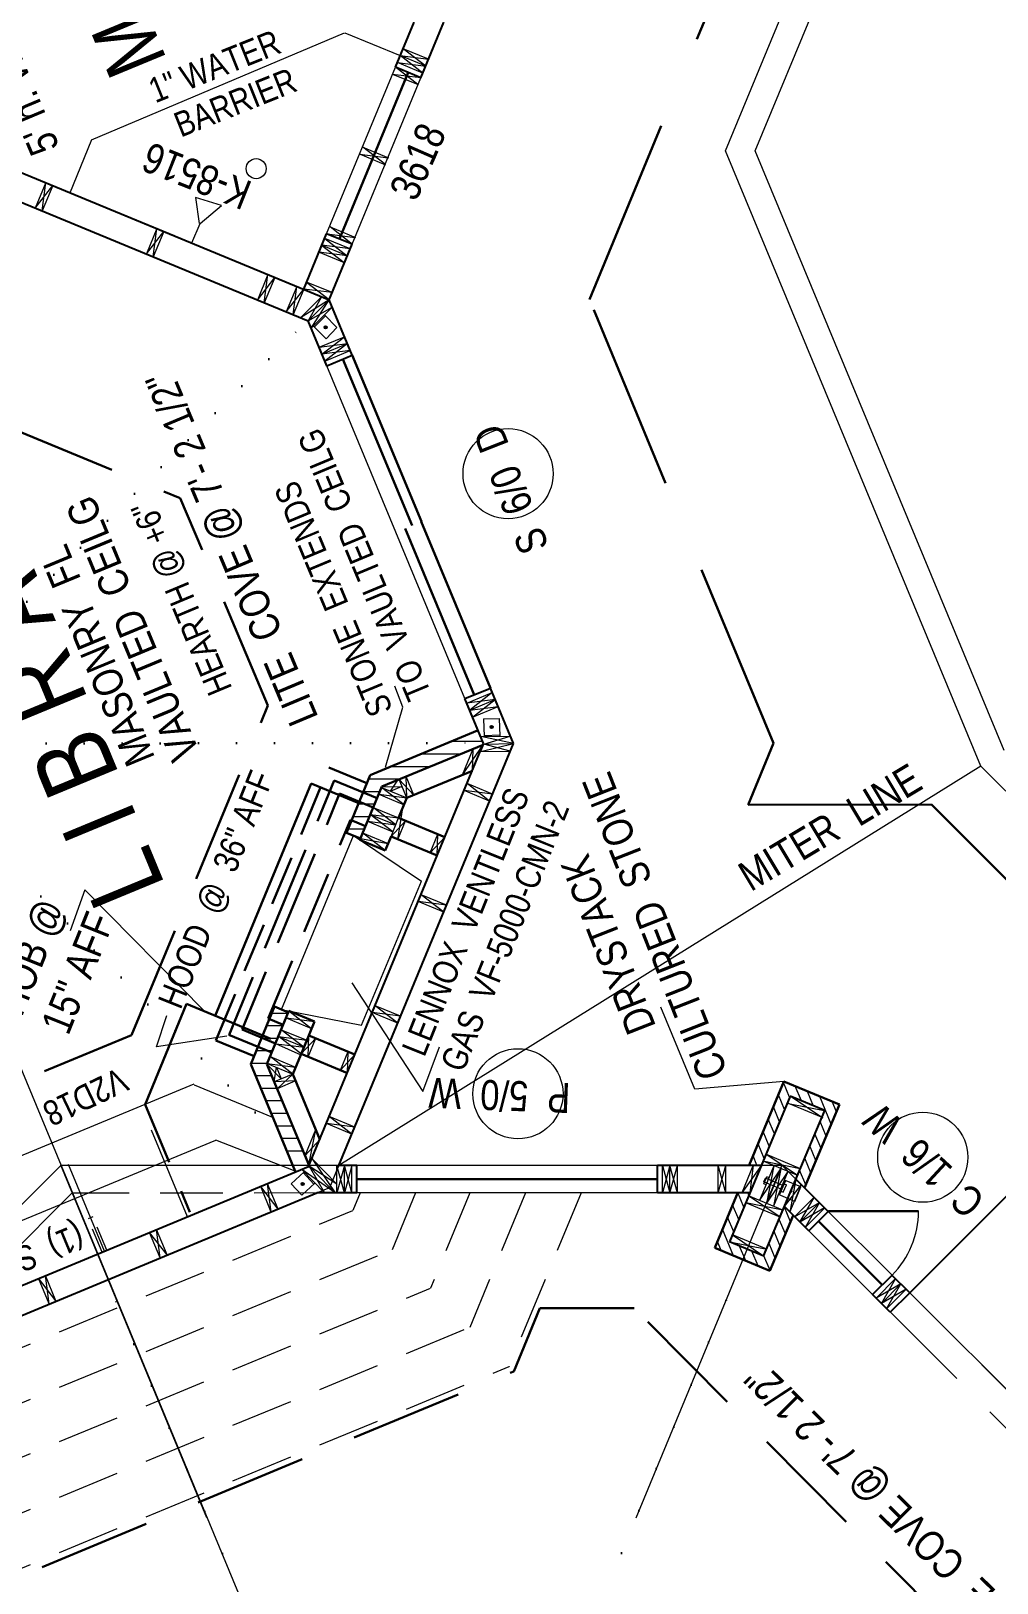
# Model space of a CAD drawing. Header units: inches. Extents: x -10188 to 9179, y -281 to 6710.
# Drawn here: x 4448 to 4640.9, y 2127.7 to 2437.7 of the extents above; entities that cross this region are included whole.
import ezdxf

# ---------------------------------------------------------------- set-up
doc = ezdxf.new("R2010")
doc.units = ezdxf.units.IN
doc.header["$MEASUREMENT"] = 0
for name, pattern in [('ACAD_ISO07W100', [3, 0, -3]), ('CENTER', [2, 1.25, -0.25, 0.25, -0.25]), ('HIDDEN', [0.375, 0.25, -0.125])]:
    doc.linetypes.add(name, pattern=pattern)
for name, color, linetype, lineweight in [('BALCONY', 7, 'Continuous', 9), ('BUILT-INS', 6, 'Continuous', 9), ('DOORS', 7, 'Continuous', 30), ('FOUNDATION', 7, 'HIDDEN', 20), ('GRID', 1, 'CENTER', 20), ('INT WALLS', 7, 'Continuous', 40), ('LAYOUT', 6, 'Continuous', 9), ('LITE COVE', 7, 'HIDDEN', 30), ('MASONRY', 16, 'HIDDEN', 30), ('PLUMBING', 7, 'Continuous', 20), ('ROOF BEAMS', 3, 'HIDDEN', 30), ('ROOFLINE', 7, 'HIDDEN', 30), ('WALL FRAMING', 7, 'Continuous', 30), ('WINDOWS', 5, 'Continuous', 30)]:
    doc.layers.add(name, color=color, linetype=linetype, lineweight=lineweight)
for name, color, linetype in [('C-BLDG', 84, 'Continuous'), ('LIBRARY', 7, 'Continuous'), ('LLMASONRY', 12, 'Continuous'), ('TEXT', 250, 'Continuous'), ('WALLS', 5, 'Continuous')]:
    doc.layers.add(name, color=color, linetype=linetype)
doc.styles.add('ARCHENTLTD', font='technical.ttf', dxfattribs={"height": 0.1875})
doc.dimstyles.new('ARCHENTLTD', dxfattribs={"dimscale": 0.05, "dimtxt": 0.1875, "dimasz": 3, "dimexe": 9, "dimexo": 1, "dimgap": 2.5, "dimtad": 0, "dimdec": 1, "dimzin": 1, "dimdsep": 46, "dimlunit": 4, "dimtxsty": 'ARCHENTLTD', "dimblk": 'ARCHTICK', "dimcen": 6, "dimclrd": 256, "dimclre": 256, "dimclrt": 256, "dimaunit": 1, "dimadec": 0, "dimazin": 0, "dimtfac": 1, "dimtdec": 1, "dimtofl": 0, "dimtmove": 1, "dimatfit": 3, "dimldrblk": 'ARCHTICK', "dimfxl": 1, "dimfrac": 2, "dimtolj": 1, "dimtzin": 0, "dimlwd": 9, "dimlwe": 9, "dimarcsym": 0})
pattern_1 = [(292.521756, (17893.137, 5699.1232), (1.73200154, 0.71818915), [])]

# ---------------------------------------------------------------- blocks, each defined once
blk = doc.blocks.new('_ArchTick')
at = {"color": 0, "linetype": 'ByBlock', "const_width": 0.15}
blk.add_lwpolyline([(-0.5, -0.5), (0.5, 0.5)], dxfattribs=at)

msp = doc.modelspace()

# ---------------------------------------------------------------- hatches: boundary and pattern name
at = {"layer": 'MASONRY', "lineweight": 9, "ltscale": 75}
h = msp.add_hatch(dxfattribs=at)
h.set_pattern_fill('ANSI31', color=256, scale=15, angle=157.5, style=0)
h.set_pattern_definition(pattern_1)
h.paths.add_polyline_path([(4600.71, 2208.31), (4602.43, 2206.6), (4609.43, 2223.24), (4598.34, 2227.84), (4591.41, 2211.17), (4593.85, 2211.17), (4599.56, 2224.9), (4606.48, 2222.03)])
h = msp.add_hatch(dxfattribs=at)
h.set_pattern_fill('ANSI31', color=256, scale=15, angle=157.5, style=0)
h.set_pattern_definition(pattern_1)
h.paths.add_polyline_path([(4594.32, 2192.96), (4590.9, 2194.38), (4590.04, 2192.3), (4595.52, 2190.02), (4600.18, 2201.07), (4598.46, 2202.79)])
h.paths.add_polyline_path([(4584.52, 2194.6), (4590.04, 2192.3), (4590.9, 2194.38), (4587.46, 2195.81), (4591.56, 2205.67), (4589.12, 2205.67)])
at = {"layer": 'WALL FRAMING', "lineweight": 9, "ltscale": 150}
for points in [[(4506.82, 2378.87, 1), (4506.82, 2378.24, 1)], [(4539.97, 2299.01, 1), (4539.97, 2298.38, 1)], [(4501.99, 2207.16, -1), (4502.44, 2207.6, -1)], [(4599.75, 2206.23, 1), (4599.75, 2205.6, 1)]]:
    msp.add_hatch(color=256, dxfattribs=at).paths.add_polyline_path(points)

# ---------------------------------------------------------------- linework, layer by layer
at = {"layer": 'BALCONY', "lineweight": 20, "ltscale": 50}
for p, q in [((4586.66, 2413.79), (4609.58, 2469.23)), ((4592.62, 2413.79), (4615.54, 2469.24)), ((4637.69, 2290.85), (4586.66, 2413.79)), ((4784.27, 2144.42), (4637.69, 2290.85))]:
    msp.add_line(p, q, dxfattribs=at)
at = {"layer": 'BALCONY', "color": 3, "linetype": 'ByBlock', "lineweight": 20, "ltscale": 50}
msp.add_line((4642.35, 2293.97), (4592.62, 2413.79), dxfattribs=at)
at = {"layer": 'BUILT-INS', "color": 6, "linetype": 'Continuous', "lineweight": 9, "ltscale": 5}
for p, q in [((4411.87, 2198.84), (4480.59, 2227.37)), ((4427.55, 2192.37), (4484.86, 2216.15)), ((4460.32, 2200.82), (4459.39, 2200.44))]:
    msp.add_line(p, q, dxfattribs=at)
at = {"layer": 'BUILT-INS', "color": 6, "linetype": 'Continuous', "lineweight": 9, "ltscale": 75}
for p, q in [((4496.27, 2220.66), (4480.64, 2227.12)), ((4500.74, 2209.91), (4484.86, 2216.15))]:
    msp.add_line(p, q, dxfattribs=at)
at = {"layer": 'BUILT-INS', "color": 6, "linetype": 'HIDDEN', "lineweight": 9, "ltscale": 75}
for p, q in [((4479.26, 2200.83), (4470.06, 2223)), ((4462.63, 2193.93), (4453.43, 2216.1))]:
    msp.add_line(p, q, dxfattribs=at)
at = {"layer": 'BUILT-INS', "color": 6, "linetype": 'HIDDEN', "lineweight": 9, "ltscale": 20}
for p, q in [((4462.18, 2193.74), (4459.39, 2200.44)), ((4463.1, 2194.13), (4460.32, 2200.82))]:
    msp.add_line(p, q, dxfattribs=at)
at = {"layer": 'C-BLDG', "color": 7, "linetype": 'Continuous', "lineweight": 20, "ltscale": 25}
msp.add_arc((4607.21, 2201.92), 18, 315.006, 0.006, dxfattribs=at)
at = {"layer": 'DOORS', "color": 5, "lineweight": 30, "ltscale": 75}
for p, q in [((4524.07, 2338.92), (4510.27, 2372.2)), ((4536.46, 2305.11), (4522.68, 2338.35))]:
    msp.add_line(p, q, dxfattribs=at)
at = {"layer": 'DOORS', "ltscale": 75}
for p, q in [((4525.93, 2339.75), (4512.13, 2372.99)), ((4539.72, 2306.47), (4525.92, 2339.72))]:
    msp.add_line(p, q, dxfattribs=at)
at = {"layer": 'DOORS', "color": 4, "lineweight": 20, "ltscale": 75}
msp.add_line((4534.64, 2304.36), (4507.06, 2370.87), dxfattribs=at)
at = {"layer": 'DOORS', "lineweight": 20, "ltscale": 75}
msp.add_line((4623.48, 2185.66), (4674.38, 2134.73), dxfattribs=at)
at = {"layer": 'DOORS', "color": 7, "linetype": 'Continuous', "lineweight": 20, "ltscale": 7.5}
for centre in [(4543.25, 2349.29), (4545.22, 2225.4), (4626.07, 2212.72)]:
    msp.add_circle(centre, 9, dxfattribs=at)
at = {"layer": 'FOUNDATION', "color": 7, "linetype": 'Continuous', "lineweight": 9, "ltscale": 25}
msp.add_line((4637.69, 2290.85), (4509.47, 2211.08), dxfattribs=at)
at = {"layer": 'GRID', "ltscale": 50}
for p, q in [((4507.52, 2384.05), (4530.44, 2439.5)), ((4418.87, 2420.73), (4507.57, 2384.06)), ((4544.32, 2295.38), (4507.52, 2384.05)), ((4507.64, 2206.66), (4544.32, 2295.38)), ((4699.78, 2109.37), (4597.96, 2211.1)), ((4418.98, 2169.86), (4507.64, 2206.66))]:
    msp.add_line(p, q, dxfattribs=at)
at = {"layer": 'GRID', "linetype": 'Continuous', "ltscale": 50}
for p, q in [((4453.91, 2211.08), (4352.13, 2109.2)), ((4597.96, 2211.1), (4453.91, 2211.08))]:
    msp.add_line(p, q, dxfattribs=at)
at = {"layer": 'GRID', "color": 2, "lineweight": 9, "ltscale": 75}
for p, q in [((4598.01, 1863.58), (4453.91, 2211.16)), ((4454.08, 1863.51), (4597.97, 2211.2))]:
    msp.add_line(p, q, dxfattribs=at)
at = {"layer": 'INT WALLS', "color": 7, "lineweight": 20, "ltscale": 10}
for p, q in [((4519.79, 2285.87), (4522.11, 2286.83)), ((4496.98, 2230.69), (4497.94, 2228.38))]:
    msp.add_line(p, q, dxfattribs=at)
at = {"layer": 'INT WALLS', "linetype": 'Continuous', "lineweight": 20, "ltscale": 150}
for p, q in [((4539.56, 2283.87), (4534.48, 2285.97)), ((4540.13, 2285.26), (4535.05, 2287.36)), ((4530.39, 2261.7), (4525.31, 2263.8)), ((4530.97, 2263.08), (4525.88, 2265.18)), ((4521.8, 2240.9), (4516.72, 2243)), ((4521.23, 2239.52), (4516.14, 2241.62)), ((4512.63, 2218.72), (4507.55, 2220.83)), ((4512.06, 2217.34), (4506.97, 2219.44)), ((4495.96, 2201.77), (4493.85, 2206.85)), ((4497.34, 2202.35), (4495.24, 2207.43)), ((4473.77, 2192.62), (4471.67, 2197.7)), ((4475.16, 2193.19), (4473.05, 2198.27)), ((4452.97, 2184.03), (4450.87, 2189.11)), ((4451.59, 2183.46), (4449.48, 2188.54))]:
    msp.add_line(p, q, dxfattribs=at)
at = {"layer": 'INT WALLS', "lineweight": 9, "ltscale": 150}
for p, q in [((4540.13, 2285.26), (4534.48, 2285.97)), ((4539.56, 2283.87), (4535.05, 2287.36)), ((4530.97, 2263.08), (4525.31, 2263.8)), ((4530.39, 2261.7), (4525.88, 2265.18)), ((4521.23, 2239.52), (4516.72, 2243)), ((4521.8, 2240.9), (4516.14, 2241.62)), ((4512.06, 2217.34), (4507.55, 2220.83)), ((4512.63, 2218.72), (4506.97, 2219.44)), ((4497.34, 2202.35), (4493.85, 2206.85)), ((4495.96, 2201.77), (4495.24, 2207.43)), ((4475.16, 2193.19), (4471.67, 2197.7)), ((4473.77, 2192.62), (4473.05, 2198.27)), ((4451.59, 2183.46), (4450.87, 2189.11)), ((4452.97, 2184.03), (4449.48, 2188.54))]:
    msp.add_line(p, q, dxfattribs=at)
at = {"layer": 'INT WALLS', "color": 7, "lineweight": 20, "ltscale": 5}
for p, q in [((4505.19, 2259.61), (4512.37, 2276.98)), ((4498, 2242.23), (4505.19, 2259.61))]:
    msp.add_line(p, q, dxfattribs=at)
at = {"layer": 'LAYOUT', "color": 6, "linetype": 'CENTER', "lineweight": 5, "ltscale": 250}
msp.add_line((4044.81, 3198.42), (4526.01, 2037.26), dxfattribs=at)
at = {"layer": 'LITE COVE', "color": 7, "linetype": 'ACAD_ISO07W100', "lineweight": 30, "ltscale": 2.5}
for p, q in [((4436.42, 2312.95), (4503.19, 2379.89)), ((4443.4, 2295.37), (4538.32, 2295.49)), ((4503.42, 2210.86), (4436.41, 2278.48))]:
    msp.add_line(p, q, dxfattribs=at)
at = {"layer": 'LITE COVE', "ltscale": 90}
for p, q in [((4412.16, 2371.55), (4477.79, 2344.41)), ((4495.29, 2302.98), (4477.79, 2344.41)), ((4468.08, 2237.14), (4495.29, 2302.98)), ((4468.08, 2237.14), (4495.29, 2302.98)), ((4419.52, 2216.99), (4468.08, 2237.14)), ((4544.4, 2169.94), (4549.61, 2182.54)), ((4549.61, 2182.54), (4568.45, 2182.54)), ((4658.32, 2091.97), (4568.45, 2182.54)), ((4419.01, 2117.9), (4544.4, 2169.94))]:
    msp.add_line(p, q, dxfattribs=at)
at = {"layer": 'LITE COVE', "color": 7, "linetype": 'ACAD_ISO07W100', "lineweight": 30, "ltscale": 3}
for p, q in [((4541.52, 2074.79), (4590.15, 2192.25)), ((4510.95, 2074.78), (4463.14, 2188.19))]:
    msp.add_line(p, q, dxfattribs=at)
at = {"layer": 'LLMASONRY', "color": 7, "lineweight": 20, "ltscale": 50}
for p, q in [((4512.37, 2276.98), (4525.93, 2267.91)), ((4498, 2242.23), (4514.01, 2239.08))]:
    msp.add_line(p, q, dxfattribs=at)
at = {"layer": 'MASONRY', "linetype": 'Continuous', "lineweight": 30, "ltscale": 50}
msp.add_line((4515.74, 2289.08), (4537.13, 2297.95), dxfattribs=at)
at = {"layer": 'MASONRY', "lineweight": 9, "ltscale": 150}
for p, q in [((4538.21, 2295.75), (4531.61, 2295.75)), ((4533.41, 2293.25), (4525.58, 2293.25)), ((4521.36, 2288.25), (4515.43, 2288.25)), ((4527.39, 2290.75), (4519.56, 2290.75)), ((4517.64, 2285.75), (4514.39, 2285.75)), ((4516.61, 2283.25), (4513.36, 2283.25)), ((4515.57, 2280.75), (4512.33, 2280.75)), ((4514.54, 2278.25), (4511.29, 2278.25)), ((4498.27, 2238.96), (4495.03, 2238.96)), ((4499.31, 2241.46), (4496.06, 2241.46)), ((4497.24, 2236.46), (4493.99, 2236.46)), ((4496.21, 2233.96), (4492.96, 2233.96)), ((4495.17, 2231.46), (4491.93, 2231.46)), ((4496.16, 2228.96), (4492.91, 2228.96)), ((4497.2, 2226.46), (4493.95, 2226.46)), ((4498.23, 2223.96), (4494.99, 2223.96)), ((4499.27, 2221.46), (4496.02, 2221.46)), ((4500.31, 2218.96), (4497.06, 2218.96)), ((4501.35, 2216.46), (4498.1, 2216.46)), ((4502.38, 2213.96), (4499.14, 2213.96))]:
    msp.add_line(p, q, dxfattribs=at)
at = {"layer": 'MASONRY', "linetype": 'HIDDEN', "lineweight": 30, "ltscale": 40}
for p, q in [((4496.17, 2263.33), (4507.44, 2290.6)), ((4507.44, 2290.6), (4515.07, 2287.45)), ((4484.9, 2236.07), (4496.17, 2263.33)), ((4484.9, 2236.07), (4492.53, 2232.92))]:
    msp.add_line(p, q, dxfattribs=at)
at = {"layer": 'MASONRY', "linetype": 'Continuous', "lineweight": 30, "ltscale": 5}
for p, q in [((4510.98, 2277.55), (4515.74, 2289.08)), ((4484.74, 2240.98), (4503.92, 2287.38)), ((4503.92, 2287.38), (4513.42, 2283.46)), ((4510.98, 2277.56), (4513.75, 2276.41)), ((4470.77, 2223.29), (4479.06, 2243.34)), ((4479.06, 2243.34), (4495.86, 2236.39)), ((4491.86, 2231.3), (4496.62, 2242.81)), ((4496.62, 2242.81), (4499.39, 2241.66))]:
    msp.add_line(p, q, dxfattribs=at)
at = {"layer": 'MASONRY', "linetype": 'Continuous', "lineweight": 30, "ltscale": 10}
msp.add_line((4491.86, 2231.3), (4500.74, 2209.91), dxfattribs=at)
at = {"layer": 'MASONRY', "linetype": 'Continuous', "lineweight": 30, "ltscale": 1.5}
for p, q in [((4598.34, 2227.84), (4591.41, 2211.17)), ((4609.43, 2223.24), (4598.34, 2227.84)), ((4602.43, 2206.6), (4609.43, 2223.24)), ((4595.52, 2190.02), (4600.18, 2201.07)), ((4595.52, 2190.02), (4584.52, 2194.6))]:
    msp.add_line(p, q, dxfattribs=at)
at = {"layer": 'MASONRY', "linetype": 'HIDDEN', "lineweight": 30, "ltscale": 50}
msp.add_line((4470.77, 2223.29), (4479.7, 2201.77), dxfattribs=at)
at = {"layer": 'MASONRY', "linetype": 'Continuous', "ltscale": 1.5}
msp.add_line((4589.12, 2205.67), (4584.52, 2194.6), dxfattribs=at)
at = {"layer": 'PLUMBING', "ltscale": 50}
for p, q in [((4460.05, 2415.98), (4510.58, 2437.38)), ((4510.64, 2437.4), (4521.72, 2432.82)), ((4460.05, 2415.98), (4455.66, 2405.17))]:
    msp.add_line(p, q, dxfattribs=at)
at = {"layer": 'PLUMBING', "color": 5, "ltscale": 75}
for p, q in [((4486.04, 2402.89), (4480.86, 2404.46)), ((4480.86, 2404.46), (4481.59, 2399.29)), ((4481.73, 2399.29), (4486.04, 2402.89)), ((4480.11, 2395.43), (4481.73, 2399.29))]:
    msp.add_line(p, q, dxfattribs=at)
msp.add_circle((4492.94, 2410.23), 2, dxfattribs=at)
at = {"layer": 'ROOF BEAMS', "lineweight": 20, "ltscale": 75}
for p, q in [((4453.91, 2211.08), (4352.13, 2109.2)), ((4507.64, 2206.66), (4509.47, 2211.08)), ((4456.19, 2205.58), (4357.63, 2106.93)), ((4619.59, 2181.77), (4670.49, 2130.84))]:
    msp.add_line(p, q, dxfattribs=at)
at = {"layer": 'ROOF BEAMS', "lineweight": 20, "ltscale": 50}
for p, q in [((4503.51, 2211.08), (4453.96, 2211.1)), ((4505.05, 2205.58), (4456.15, 2205.56)), ((4505.05, 2205.58), (4507.64, 2206.66))]:
    msp.add_line(p, q, dxfattribs=at)
at = {"layer": 'ROOFLINE', "linetype": 'HIDDEN', "ltscale": 150}
for p, q in [((4559.48, 2384.1), (4604, 2491.8)), ((4596.28, 2295.43), (4559.48, 2384.1)), ((4591.21, 2283.16), (4596.28, 2295.43)), ((4627.8, 2283.18), (4591.21, 2283.16)), ((4627.79, 2283.18), (4771.68, 2139.19))]:
    msp.add_line(p, q, dxfattribs=at)
at = {"layer": 'ROOFLINE', "color": 7, "linetype": 'HIDDEN', "lineweight": 5, "ltscale": 50}
for p, q in [((4507.64, 2206.66), (4508.71, 2205.58)), ((4513.68, 2205.59), (4512.22, 2202.08)), ((4524.78, 2205.59), (4520.07, 2194.24)), ((4535.64, 2205.6), (4527.75, 2186.57)), ((4546.74, 2205.6), (4535.6, 2178.73)), ((4557.84, 2205.61), (4543.44, 2170.9)), ((4418.99, 2163.5), (4512.22, 2202.08)), ((4419, 2152.42), (4520.07, 2194.24)), ((4419, 2141.57), (4527.75, 2186.57)), ((4419.01, 2130.49), (4535.6, 2178.73)), ((4419.01, 2119.4), (4543.45, 2170.89))]:
    msp.add_line(p, q, dxfattribs=at)
at = {"layer": 'WALL FRAMING', "color": 7, "lineweight": 20, "ltscale": 75}
for p, q in [((4527.38, 2432.1), (4522.3, 2434.2)), ((4526.23, 2429.33), (4521.15, 2431.43)), ((4526.81, 2430.72), (4521.72, 2432.82)), ((4511.1, 2392.84), (4506.02, 2394.94)), ((4511.72, 2394.21), (4506.63, 2396.31)), ((4510.57, 2391.44), (4505.49, 2393.54)), ((4508.1, 2385.47), (4503.02, 2387.57))]:
    msp.add_line(p, q, dxfattribs=at)
at = {"layer": 'WALL FRAMING', "lineweight": 9, "ltscale": 50}
for p, q in [((4526.81, 2430.72), (4522.3, 2434.2)), ((4521.15, 2431.43), (4526.81, 2430.72)), ((4526.23, 2429.33), (4521.72, 2432.82)), ((4521.72, 2432.82), (4527.38, 2432.1)), ((4506.02, 2394.94), (4510.53, 2391.46)), ((4511.72, 2394.21), (4506.06, 2394.93)), ((4506.63, 2396.31), (4511.14, 2392.83)), ((4511.1, 2392.84), (4505.45, 2393.56)), ((4503.02, 2387.57), (4507.53, 2384.08)), ((4508.1, 2385.47), (4502.45, 2386.18)), ((4506, 2384.65), (4503.31, 2379.84)), ((4507.51, 2384.05), (4501.81, 2380.46)), ((4503.31, 2379.84), (4508.14, 2382.55)), ((4503.93, 2378.34), (4507.51, 2384.05)), ((4505.5, 2374.55), (4511.16, 2375.27)), ((4506.08, 2373.17), (4510.58, 2376.66)), ((4511.16, 2375.27), (4506.65, 2371.78)), ((4511.73, 2373.89), (4506.08, 2373.17)), ((4540.67, 2304.16), (4535.02, 2303.43)), ((4540.1, 2305.54), (4535.6, 2302.05)), ((4536.17, 2300.66), (4540.67, 2304.16)), ((4535.6, 2302.05), (4541.25, 2302.77))]:
    msp.add_line(p, q, dxfattribs=at)
at = {"layer": 'WALL FRAMING', "linetype": 'HIDDEN', "lineweight": 9, "ltscale": 25}
for p, q in [((4520.17, 2429.13), (4525.83, 2428.42)), ((4525.25, 2427.03), (4520.77, 2430.51)), ((4513.67, 2413.13), (4519.32, 2412.41)), ((4518.75, 2411.03), (4514.27, 2414.5)), ((4507.09, 2397.21), (4512.74, 2396.49)), ((4512.17, 2395.11), (4507.69, 2398.58))]:
    msp.add_line(p, q, dxfattribs=at)
at = {"layer": 'WALL FRAMING', "linetype": 'HIDDEN', "lineweight": 20, "ltscale": 25}
for p, q in [((4520.2, 2429.12), (4525.28, 2427.02)), ((4513.7, 2413.12), (4518.78, 2411.02)), ((4514.27, 2414.5), (4519.35, 2412.4)), ((4507.69, 2398.58), (4512.77, 2396.48))]:
    msp.add_line(p, q, dxfattribs=at)
at = {"layer": 'WALL FRAMING', "lineweight": 20, "ltscale": 150}
for p, q in [((4450.94, 2407.44), (4448.84, 2402.35)), ((4452.32, 2406.86), (4450.22, 2401.78)), ((4473.12, 2398.27), (4471.02, 2393.19)), ((4474.5, 2397.7), (4472.4, 2392.61)), ((4495.29, 2389.08), (4493.19, 2383.99)), ((4496.67, 2388.5), (4494.57, 2383.42)), ((4501.05, 2386.72), (4498.95, 2381.64)), ((4502.43, 2386.15), (4500.33, 2381.07)), ((4596.35, 2211.01), (4593.47, 2204.08)), ((4594.32, 2207.44), (4594.9, 2208.83)), ((4597.73, 2210.43), (4594.85, 2203.51)), ((4599.12, 2209.86), (4596.24, 2202.93))]:
    msp.add_line(p, q, dxfattribs=at)
at = {"layer": 'WALL FRAMING', "lineweight": 9, "ltscale": 150}
for p, q in [((4448.84, 2402.35), (4452.32, 2406.86)), ((4450.22, 2401.78), (4450.94, 2407.44)), ((4471.02, 2393.19), (4474.5, 2397.7)), ((4472.4, 2392.61), (4473.12, 2398.27)), ((4493.19, 2383.99), (4496.67, 2388.5)), ((4494.57, 2383.42), (4495.29, 2389.08)), ((4498.95, 2381.64), (4502.43, 2386.15)), ((4500.33, 2381.07), (4501.05, 2386.72)), ((4599.22, 2223.46), (4606.71, 2221.96)), ((4599.8, 2224.85), (4606.13, 2220.58)), ((4510.57, 2211.09), (4509.07, 2205.59)), ((4510.57, 2205.59), (4509.07, 2211.08)), ((4512.07, 2205.59), (4510.57, 2211.09)), ((4512.07, 2211.09), (4510.57, 2205.59)), ((4575.57, 2211.09), (4574.07, 2205.62)), ((4574.07, 2211.09), (4575.57, 2205.62)), ((4577.07, 2205.61), (4575.57, 2211.09)), ((4575.57, 2205.61), (4577.07, 2211.09)), ((4586.71, 2205.62), (4585.21, 2211.1)), ((4585.21, 2205.62), (4586.71, 2211.1)), ((4593.84, 2211.12), (4589.92, 2205.63)), ((4592.21, 2211.12), (4591.54, 2205.62)), ((4601.6, 2210.43), (4594.12, 2211.93)), ((4601.06, 2209.04), (4594.74, 2213.31)), ((4596.35, 2211.01), (4594.86, 2203.5)), ((4593.47, 2204.08), (4597.73, 2210.43)), ((4594.35, 2207.84), (4594.65, 2208.53)), ((4597.93, 2206.3), (4594.35, 2207.84)), ((4598.22, 2206.99), (4594.65, 2208.53)), ((4599.12, 2209.86), (4594.87, 2203.55)), ((4595.36, 2208.63), (4594.9, 2208.83)), ((4597.73, 2210.43), (4596.24, 2202.93)), ((4597.45, 2205.21), (4598.69, 2208.08)), ((4601.69, 2206.78), (4598.47, 2208.17)), ((4600.72, 2208.34), (4599.5, 2201.78)), ((4597.56, 2200.75), (4591.28, 2205)), ((4594.78, 2207.24), (4594.32, 2207.44)), ((4600.5, 2203.89), (4597.27, 2205.29)), ((4597.74, 2205.91), (4598.21, 2205.71)), ((4598.21, 2205.71), (4598.85, 2207.18)), ((4598.38, 2207.38), (4598.85, 2207.18)), ((4598.42, 2202.87), (4601.84, 2207.28)), ((4600.5, 2203.89), (4601.69, 2206.78)), ((4601.52, 2199.76), (4604.35, 2204.71)), ((4598.09, 2202.16), (4590.71, 2203.61)), ((4600.46, 2200.82), (4605.41, 2203.65)), ((4606.47, 2202.59), (4601.52, 2199.76)), ((4605.41, 2203.65), (4602.58, 2198.7)), ((4587.48, 2195.85), (4594.91, 2194.37)), ((4588.06, 2197.23), (4594.27, 2193.02)), ((4621.69, 2187.41), (4616.73, 2184.57)), ((4617.79, 2183.51), (4620.62, 2188.46)), ((4622.75, 2186.35), (4617.79, 2183.51)), ((4618.85, 2182.45), (4621.69, 2187.41))]:
    msp.add_line(p, q, dxfattribs=at)
at = {"layer": 'WALL FRAMING', "color": 7, "lineweight": 20, "ltscale": 50}
for p, q in [((4501.79, 2380.44), (4506, 2384.65)), ((4503.31, 2379.84), (4507.52, 2384.05)), ((4503.93, 2378.34), (4508.14, 2382.55)), ((4505.5, 2374.55), (4510.58, 2376.66)), ((4506.08, 2373.17), (4511.16, 2375.27)), ((4506.65, 2371.78), (4511.73, 2373.89)), ((4535.02, 2303.43), (4540.1, 2305.54)), ((4535.6, 2302.05), (4540.68, 2304.16)), ((4536.17, 2300.66), (4541.25, 2302.77))]:
    msp.add_line(p, q, dxfattribs=at)
at = {"layer": 'WALL FRAMING', "color": 9, "linetype": 'Continuous', "lineweight": 5, "ltscale": 150}
for p, q in [((4506.91, 2376.26), (4504.38, 2378.78)), ((4504.56, 2378.6), (4506.76, 2380.81)), ((4509.08, 2378.51), (4506.56, 2381.02)), ((4506.91, 2376.26), (4509.08, 2378.51)), ((4538.35, 2300.32), (4541.47, 2300.38)), ((4538.35, 2300.32), (4538.47, 2296.76)), ((4541.47, 2300.38), (4541.6, 2296.82)), ((4538.46, 2297.01), (4541.59, 2297.12)), ((4499.92, 2207.38), (4502.52, 2209.81)), ((4502.34, 2209.64), (4504.48, 2207.36)), ((4499.92, 2207.38), (4502.09, 2205.12)), ((4502.09, 2205.12), (4504.69, 2207.56))]:
    msp.add_line(p, q, dxfattribs=at)
at = {"layer": 'WALL FRAMING', "color": 7, "ltscale": 10}
for p, q in [((4518.04, 2286.77), (4538.27, 2295.14)), ((4523.06, 2284.52), (4536.12, 2289.94)), ((4495.1, 2231.3), (4503.51, 2211.08)), ((4500.25, 2229.34), (4505.67, 2216.28))]:
    msp.add_line(p, q, dxfattribs=at)
at = {"layer": 'WALL FRAMING', "linetype": 'Continuous', "lineweight": 9, "ltscale": 40}
for p, q in [((4534.16, 2289.12), (4538.27, 2295.14)), ((4536.12, 2289.94), (4536.31, 2294.33)), ((4519.79, 2285.87), (4521.36, 2288.25)), ((4523.06, 2284.52), (4522.92, 2288.79)), ((4517.41, 2285.24), (4523.06, 2284.52)), ((4522.49, 2283.13), (4517.98, 2286.62)), ((4518.04, 2286.77), (4521.89, 2286.74)), ((4521.53, 2288.21), (4524.45, 2285.09)), ((4520.82, 2279.12), (4516.31, 2282.61)), ((4516.32, 2282.61), (4521.4, 2280.5)), ((4521.26, 2276.23), (4522.23, 2282.51)), ((4515.16, 2279.84), (4520.82, 2279.12)), ((4515.74, 2281.22), (4521.4, 2280.5)), ((4520.25, 2277.73), (4515.74, 2281.22)), ((4522.78, 2279.92), (4519.87, 2276.8)), ((4513.75, 2276.41), (4519.3, 2275.41)), ((4518.72, 2274.03), (4514.21, 2277.52)), ((4530.63, 2276.68), (4527.72, 2273.55)), ((4529.11, 2272.98), (4529.25, 2277.25)), ((4499.5, 2241.94), (4504.01, 2238.45)), ((4498.93, 2240.55), (4504.59, 2239.84)), ((4497.39, 2236.83), (4503.04, 2236.1)), ((4502.03, 2233.29), (4497.52, 2236.78)), ((4502.47, 2234.71), (4497.96, 2238.2)), ((4501.91, 2233.37), (4504.83, 2236.49)), ((4503.3, 2232.79), (4503.44, 2237.06)), ((4500.25, 2229.34), (4495.74, 2232.83)), ((4496.83, 2235.47), (4501.84, 2233.2)), ((4496.96, 2235.41), (4502.6, 2234.68)), ((4509.76, 2230.12), (4512.68, 2233.24)), ((4511.15, 2229.55), (4511.29, 2233.82)), ((4495.1, 2231.3), (4497.94, 2228.38)), ((4495.17, 2231.46), (4500.82, 2230.73)), ((4496.56, 2227.81), (4496.98, 2230.69)), ((4497.2, 2226.46), (4500.25, 2229.34)), ((4500.82, 2227.96), (4496.56, 2227.81)), ((4503.42, 2210.86), (4504.85, 2218.25)), ((4502.7, 2213.04), (4505.67, 2216.28))]:
    msp.add_line(p, q, dxfattribs=at)
at = {"layer": 'WALL FRAMING', "color": 9, "linetype": 'Continuous', "lineweight": 20, "ltscale": 5}
for p, q in [((4537.79, 2296.76), (4543.7, 2296.87)), ((4538.41, 2295.27), (4544.32, 2295.38)), ((4537.79, 2293.76), (4543.7, 2293.87))]:
    msp.add_line(p, q, dxfattribs=at)
at = {"layer": 'WALL FRAMING', "lineweight": 9, "ltscale": 5}
for p, q in [((4544.32, 2295.38), (4537.79, 2296.76)), ((4537.79, 2293.76), (4544.32, 2295.38)), ((4538.41, 2295.27), (4543.7, 2296.87)), ((4543.69, 2293.87), (4538.41, 2295.27)), ((4503.53, 2210.91), (4506.59, 2205.58)), ((4509.07, 2207.33), (4503.53, 2210.91)), ((4504.16, 2212.42), (4508.71, 2205.58)), ((4508.71, 2205.58), (4502.04, 2210.29))]:
    msp.add_line(p, q, dxfattribs=at)
at = {"layer": 'WALL FRAMING', "color": 9, "lineweight": 5, "ltscale": 50}
msp.add_line((4537.79, 2293.76), (4538.41, 2295.27), dxfattribs=at)
at = {"layer": 'WALL FRAMING', "lineweight": 20, "ltscale": 75}
for p, q in [((4534.16, 2289.12), (4536.31, 2294.33)), ((4519.87, 2276.8), (4521.4, 2280.5)), ((4521.26, 2276.23), (4522.78, 2279.92)), ((4527.72, 2273.55), (4529.25, 2277.25)), ((4503.3, 2232.79), (4504.83, 2236.49)), ((4509.76, 2230.12), (4511.29, 2233.82)), ((4502.7, 2213.04), (4504.85, 2218.25))]:
    msp.add_line(p, q, dxfattribs=at)
at = {"layer": 'WALL FRAMING', "linetype": 'Continuous', "lineweight": 20, "ltscale": 40}
for p, q in [((4524.45, 2285.09), (4522.92, 2288.79)), ((4523.06, 2284.52), (4521.53, 2288.21)), ((4500.25, 2229.34), (4496.56, 2227.81)), ((4500.82, 2227.96), (4497.13, 2226.42))]:
    msp.add_line(p, q, dxfattribs=at)
at = {"layer": 'WALL FRAMING', "linetype": 'HIDDEN', "lineweight": 30, "ltscale": 50}
for p, q in [((4498.02, 2262.57), (4508.53, 2287.99)), ((4499.87, 2261.8), (4509.61, 2285.38)), ((4495.35, 2240.41), (4511.78, 2280.14)), ((4487.52, 2237.15), (4498.02, 2262.57)), ((4490.13, 2238.24), (4499.87, 2261.8))]:
    msp.add_line(p, q, dxfattribs=at)
at = {"layer": 'WALL FRAMING', "color": 7, "linetype": 'HIDDEN', "ltscale": 40}
for p, q in [((4508.53, 2287.99), (4517.08, 2284.45)), ((4509.61, 2285.38), (4516.32, 2282.61)), ((4511.78, 2280.14), (4514.79, 2278.9)), ((4495.35, 2240.41), (4498.36, 2239.16)), ((4487.51, 2237.15), (4496.06, 2233.62)), ((4490.13, 2238.24), (4496.83, 2235.47))]:
    msp.add_line(p, q, dxfattribs=at)
at = {"layer": 'WALL FRAMING', "color": 4, "ltscale": 5}
for p, q in [((4518.04, 2286.77), (4513.64, 2276.13)), ((4523.06, 2284.52), (4521.4, 2280.5)), ((4513.64, 2276.13), (4518.72, 2274.03)), ((4519.87, 2276.8), (4518.72, 2274.03)), ((4495.1, 2231.3), (4499.5, 2241.94)), ((4499.5, 2241.94), (4504.59, 2239.84)), ((4503.44, 2237.06), (4504.59, 2239.84)), ((4500.25, 2229.34), (4503.44, 2237.06))]:
    msp.add_line(p, q, dxfattribs=at)
at = {"layer": 'WALL FRAMING', "lineweight": 20, "ltscale": 5}
for p, q in [((4517.41, 2285.24), (4522.49, 2283.13)), ((4517.98, 2286.62), (4523.06, 2284.52)), ((4515.16, 2279.84), (4520.25, 2277.73)), ((4515.74, 2281.22), (4520.82, 2279.12)), ((4514.21, 2277.52), (4519.3, 2275.41)), ((4498.93, 2240.55), (4504.01, 2238.45)), ((4497.52, 2236.78), (4502.6, 2234.68)), ((4497.96, 2238.2), (4503.04, 2236.1)), ((4495.74, 2232.83), (4500.82, 2230.73)), ((4495.17, 2231.44), (4500.25, 2229.34))]:
    msp.add_line(p, q, dxfattribs=at)
at = {"layer": 'WALL FRAMING', "ltscale": 5}
for p, q in [((4521.4, 2280.5), (4530.64, 2276.68)), ((4519.87, 2276.8), (4529.11, 2272.98)), ((4503.44, 2237.06), (4512.68, 2233.24)), ((4501.91, 2233.37), (4511.15, 2229.55))]:
    msp.add_line(p, q, dxfattribs=at)
at = {"layer": 'WALL FRAMING', "lineweight": 20, "ltscale": 50}
for p, q in [((4514.01, 2239.08), (4525.93, 2267.91)), ((4509.07, 2205.59), (4509.07, 2211.08)), ((4510.57, 2205.59), (4510.57, 2211.09)), ((4512.07, 2205.59), (4512.07, 2211.09)), ((4574.07, 2205.62), (4574.07, 2211.09)), ((4575.57, 2205.61), (4575.57, 2211.09)), ((4577.07, 2205.61), (4577.07, 2211.09)), ((4585.21, 2205.62), (4585.21, 2211.1)), ((4586.71, 2205.62), (4586.71, 2211.1)), ((4600.46, 2200.82), (4604.36, 2204.72)), ((4601.52, 2199.76), (4605.42, 2203.66)), ((4602.58, 2198.7), (4606.48, 2202.6)), ((4616.73, 2184.57), (4620.63, 2188.47)), ((4617.79, 2183.51), (4621.69, 2187.41)), ((4618.85, 2182.45), (4622.75, 2186.35))]:
    msp.add_line(p, q, dxfattribs=at)
at = {"layer": 'WALL FRAMING', "lineweight": 20, "ltscale": 1.5}
for p, q in [((4606.14, 2220.58), (4599.22, 2223.46)), ((4592.21, 2211.12), (4589.92, 2205.63)), ((4601.08, 2209.04), (4594.16, 2211.92)), ((4601.65, 2210.42), (4594.74, 2213.31)), ((4598.14, 2202.14), (4591.28, 2205)), ((4599.5, 2201.78), (4601.84, 2207.28)), ((4597.56, 2200.75), (4590.71, 2203.61)), ((4594.91, 2194.37), (4588.06, 2197.23))]:
    msp.add_line(p, q, dxfattribs=at)
at = {"layer": 'WALL FRAMING', "color": 9, "linetype": 'Continuous', "lineweight": 5, "ltscale": 5}
for p, q in [((4503.53, 2210.91), (4507.64, 2206.66)), ((4504.16, 2212.42), (4509.07, 2207.33)), ((4502.04, 2210.29), (4506.59, 2205.58))]:
    msp.add_line(p, q, dxfattribs=at)
at = {"layer": 'WALL FRAMING', "color": 9, "linetype": 'Continuous', "lineweight": 5, "ltscale": 150}
for centre in [(4506.82, 2378.55), (4539.97, 2298.69), (4502.22, 2207.38)]:
    msp.add_circle(centre, 0.312, dxfattribs=at)
at = {"layer": 'WALLS', "color": 4, "ltscale": 75}
for p, q in [((4520.77, 2430.51), (4524.49, 2439.49)), ((4525.85, 2428.41), (4530.44, 2439.5)), ((4525.85, 2428.41), (4520.77, 2430.51)), ((4502.43, 2386.15), (4507.02, 2397.24)), ((4512.1, 2395.14), (4507.02, 2397.24)), ((4507.52, 2384.05), (4512.1, 2395.14)), ((4512.12, 2372.96), (4507.52, 2384.05)), ((4507.04, 2370.86), (4503.31, 2379.84)), ((4538.37, 2295.38), (4534.64, 2304.36)), ((4544.32, 2295.38), (4539.72, 2306.46)), ((4503.42, 2210.86), (4538.37, 2295.38)), ((4509.47, 2211.08), (4544.32, 2295.38)), ((4607.18, 2201.89), (4600.72, 2208.34)), ((4623.45, 2185.63), (4619.91, 2189.16))]:
    msp.add_line(p, q, dxfattribs=at)
at = {"layer": 'WALLS', "color": 4, "lineweight": 20, "ltscale": 75}
for p, q in [((4507.02, 2397.24), (4520.77, 2430.51)), ((4512.1, 2395.14), (4525.85, 2428.41))]:
    msp.add_line(p, q, dxfattribs=at)
at = {"layer": 'WALLS', "color": 4, "ltscale": 50}
for p, q in [((4418.81, 2420.72), (4507.52, 2384.05)), ((4418.82, 2414.76), (4503.31, 2379.84)), ((4507.04, 2370.86), (4512.12, 2372.96)), ((4534.64, 2304.36), (4539.72, 2306.46)), ((4416.87, 2174.94), (4503.42, 2210.86)), ((4513.07, 2211.09), (4509.47, 2211.08)), ((4513.07, 2205.59), (4513.07, 2211.09)), ((4593.82, 2211.1), (4573.07, 2211.09)), ((4573.07, 2205.62), (4573.07, 2211.09)), ((4418.98, 2169.86), (4505.05, 2205.58)), ((4513.07, 2205.59), (4505.05, 2205.58)), ((4591.54, 2205.62), (4573.07, 2205.62)), ((4603.29, 2197.99), (4598.42, 2202.87)), ((4603.29, 2197.99), (4607.19, 2201.9)), ((4616.02, 2185.27), (4619.92, 2189.17)), ((4619.56, 2181.74), (4616.02, 2185.27)), ((4619.56, 2181.74), (4623.46, 2185.64))]:
    msp.add_line(p, q, dxfattribs=at)
at = {"layer": 'WALLS', "color": 7, "ltscale": 1.5}
for p, q in [((4599.56, 2224.9), (4587.46, 2195.81)), ((4606.48, 2222.03), (4599.56, 2224.9)), ((4594.26, 2192.98), (4606.48, 2222.03)), ((4594.32, 2192.96), (4587.46, 2195.81))]:
    msp.add_line(p, q, dxfattribs=at)
at = {"layer": 'WALLS', "color": 4, "lineweight": 20, "ltscale": 50}
for p, q in [((4573.07, 2211.09), (4513.07, 2211.09)), ((4573.07, 2205.62), (4513.07, 2205.59)), ((4616.02, 2185.27), (4603.29, 2197.99))]:
    msp.add_line(p, q, dxfattribs=at)
at = {"layer": 'WALLS', "ltscale": 75}
msp.add_line((4648.84, 2211.05), (4623.45, 2185.63), dxfattribs=at)
at = {"layer": 'WINDOWS', "lineweight": 30, "ltscale": 75}
msp.add_line((4509.56, 2396.19), (4523.31, 2429.46), dxfattribs=at)
at = {"layer": 'WINDOWS', "ltscale": 75}
for p, q in [((4573.07, 2208.36), (4513.07, 2208.34)), ((4625.21, 2201.92), (4607.21, 2201.92)), ((4617.97, 2187.22), (4605.24, 2199.95))]:
    msp.add_line(p, q, dxfattribs=at)

# ---------------------------------------------------------------- texts
at = {"layer": 'BUILT-INS', "color": 6, "linetype": 'Continuous', "lineweight": 30, "ltscale": 1.5, "char_height": 5, "style": 'ARCHENTLTD'}
for s, insert, attachment_point, rotation in [(' V2D18\\P\\P{\\H1.999x;  }', (4454.89, 2234.92), 5, 205.5669), ('(1)  SHELF\\P{\\H1.999x;  }', (4432.7, 2184.02), 3, 202.5214)]:
    msp.add_mtext(s, dxfattribs=dict(at, insert=insert, attachment_point=attachment_point, rotation=rotation))
at = {"layer": 'DOORS', "color": 7, "linetype": 'Continuous', "lineweight": 30, "ltscale": 1.5, "char_height": 6, "style": 'ARCHENTLTD'}
for s, insert, attachment_point, rotation in [('S  6/0  D\\P{\\H1.999x;  }', (4545.89, 2332.61), 1, 111.4375), ('MITER  LINE\\P{\\H1.999x;  }', (4588.63, 2270.82), 1, 30.9694), ('P  5/0  W\\P{\\H1.999x;  }', (4527.3, 2222.62), 3, 177.7958), ('C  1/6  W\\P{\\H1.999x;  }', (4634.76, 2200.1), 1, 137.3214)]:
    msp.add_mtext(s, dxfattribs=dict(at, insert=insert, attachment_point=attachment_point, rotation=rotation))
at = {"layer": 'LIBRARY', "linetype": 'Continuous', "insert": (4437.93, 2251.6), "char_height": 15, "width": 271, "attachment_point": 1, "rotation": 112.5, "style": 'ARCHENTLTD'}
msp.add_mtext('   \\PL I B R A R Y', dxfattribs=at)
at = {"layer": 'LLMASONRY', "color": 7, "linetype": 'Continuous', "lineweight": 30, "insert": (4486.16, 2327.79), "char_height": 5, "attachment_point": 5, "rotation": 112.6711, "style": 'ARCHENTLTD'}
msp.add_mtext('HEARTH @ +6"\\P\\P  ', dxfattribs=at)
at = {"layer": 'LLMASONRY', "color": 7, "linetype": 'Continuous', "lineweight": 30, "ltscale": 1.5, "insert": (4590.3, 2265.81), "char_height": 6, "attachment_point": 8, "rotation": 111.4375, "style": 'ARCHENTLTD'}
msp.add_mtext('DRYSTACK\\PCULTURED  STONE\\P{\\H1.999x;  }', dxfattribs=at)
at = {"layer": 'PLUMBING', "color": 5, "linetype": 'Continuous', "insert": (4469.65, 2410.07, -4), "char_height": 6, "attachment_point": 3, "rotation": 158.2989, "style": 'ARCHENTLTD'}
msp.add_mtext('K-8516\\P\\P  ', dxfattribs=at)
at = {"layer": 'TEXT', "linetype": 'Continuous', "width": 271, "attachment_point": 1, "style": 'ARCHENTLTD'}
for s, insert, char_height, rotation in [('   MASTER  BATH', (4468.49, 2416.76), 12, 112.5), ('STONE  EXTENDS\\PTO  VAULTED  CEILG', (4515.69, 2300.22), 5, 112.6529), ('HOOD  @  36" AFF', (4473.2, 2243.89), 5, 68.1551), ('LENNOX  VENTLESS\\PGAS  VF-5000-CMN-2', (4521.89, 2234.41), 5, 68.1551), ('HOB @ \\P15" AFF', (4440.57, 2242.82), 6, 68.1551)]:
    msp.add_mtext(s, dxfattribs=dict(at, insert=insert, char_height=char_height, rotation=rotation))
at = {"layer": 'TEXT', "color": 7, "linetype": 'Continuous', "lineweight": 9, "char_height": 6, "attachment_point": 3, "style": 'ARCHENTLTD'}
for s, insert, rotation in [("5' h. WALL\\P\\P  ", (4435.27, 2443.08), 112.7619), ('LITE  COVE @ 7\'- 2 1/2"\\P\\P  ', (4470.62, 2368.06), 112.7619), ('LITE  COVE @ 7\'- 2 1/2"\\P\\P  ', (4589.99, 2167.93), 135.306)]:
    msp.add_mtext(s, dxfattribs=dict(at, insert=insert, rotation=rotation))
at = {"layer": 'TEXT', "color": 7, "linetype": 'Continuous', "lineweight": 30, "attachment_point": 3, "style": 'ARCHENTLTD'}
for s, insert, char_height, rotation in [('1" WATER\\P\\P  ', (4496.46, 2438.13), 5, 21.8255), ('BARRIER\\P\\P  ', (4499.65, 2430.52), 5, 21.8255), ('VAULTED  CEILG\\P\\P  ', (4454.73, 2343.11), 6, 112.5), ('MASONRY  FL\\P\\P  ', (4449.44, 2333.28), 6, 112.5)]:
    msp.add_mtext(s, dxfattribs=dict(at, insert=insert, char_height=char_height, rotation=rotation))
at = {"layer": 'WINDOWS', "color": 7, "linetype": 'Continuous', "lineweight": 30, "insert": (4525.52, 2419.87), "char_height": 6, "attachment_point": 3, "rotation": 66.3322, "style": 'ARCHENTLTD'}
msp.add_mtext('3618\\P\\P  ', dxfattribs=at)

# ---------------------------------------------------------------- leaders
at = {"layer": 'LLMASONRY', "color": 7, "lineweight": 9, "ltscale": 50}
msp.add_leader([(4598.34, 2227.84), (4580.53, 2226.31), (4573.76, 2242.72)], dimstyle='ARCHENTLTD', override={"dimgap": 1, "dimtad": 0}, dxfattribs=at)
at = {"layer": 'TEXT', "color": 7, "linetype": 'Continuous', "lineweight": 9, "ltscale": 25}
for points in [[(4518.75, 2290.66), (4522.21, 2302.62), (4520.63, 2306.84)], [(4482.6, 2241.88), (4458.74, 2266.12), (4455.83, 2257.98)], [(4512.03, 2247.54), (4526.2, 2225.87), (4529.55, 2234.77)], [(4487.1, 2236.89), (4473.05, 2234.81), (4475.11, 2241.07)]]:
    msp.add_leader(points, dimstyle='ARCHENTLTD', override={"dimgap": 1, "dimtad": 0}, dxfattribs=at)

doc.saveas('drawing.dxf')
